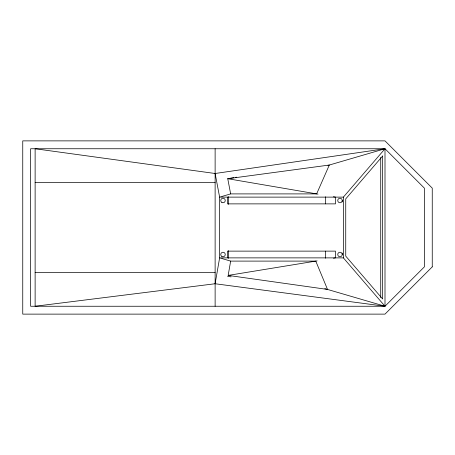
<?xml version="1.0" encoding="UTF-8"?>
<svg xmlns="http://www.w3.org/2000/svg" width="455" height="455" viewBox="0 0 455 455"><rect width="100%" height="100%" fill="white"/><g stroke="black" fill="none" stroke-linecap="round" stroke-linejoin="round"><path stroke-width="0.68" d="M215.124 283.749L219.623 257.877L219.623 197.123L215.124 173.497L35.126 148.751L35.126 306.249L215.124 283.749L384.998 306.249L424.373 266.875L424.373 188.125L384.998 148.751L30.627 148.751L30.627 306.249L384.998 306.249L384.998 148.751L215.124 173.497M228.16 275.411L230.651 261.102L315.759 261.102L327.526 289.437L228.16 275.411L317.118 260.88M324.796 288.641L384.998 306.249L343.377 257.877L343.377 197.123L384.998 148.751L327.964 165.432M230.651 193.898L227.756 178.718L329.323 165.034L316.623 193.898L230.651 193.898L219.623 197.123L343.377 197.123M233.898 177.66L227.591 178.69L318.017 194.137M235.298 177.433L236.697 177.2M333.458 258.207L335.5 257.877L335.5 251.126L227.5 251.126L227.5 257.877M35.126 182.5L215.124 182.5M343.377 257.877L219.623 257.877L230.651 261.102M35.126 272.5L215.124 272.5M227.591 276.31L231.094 276.879M333.401 196.765L335.5 197.123L335.5 203.874L227.5 203.874L227.5 197.123M380.721 157.413L380.721 297.587M342.251 200.501A2.252 2.252 0 0 1 338.873 202.447A2.252 2.252 0 0 1 338.873 198.551A2.252 2.252 0 0 1 342.251 200.501L342.251 201.923M342.251 253.077L342.251 254.499A2.252 2.252 0 0 1 338.873 256.449A2.252 2.252 0 0 1 338.873 252.553A2.252 2.252 0 0 1 342.251 254.499M325.376 196.782L325.376 203.84M325.376 251.16L325.376 258.218M228.626 196.651L228.626 204.363M228.626 250.637L228.626 258.349M215.124 148.751L215.124 306.249M382.638 155.997L345.737 198.88L345.737 256.119L382.638 299.003L382.638 155.997M432.25 266.875L384.998 314.126L22.75 314.126L22.75 140.874L384.998 140.874L432.25 188.125L432.25 266.875M221.875 202.447A2.252 2.252 0 0 0 225.248 200.501A2.252 2.252 0 0 0 221.875 198.551A2.252 2.252 0 0 0 221.875 202.447M221.875 256.449A2.252 2.252 0 0 0 225.248 254.499A2.252 2.252 0 0 0 221.875 252.553A2.252 2.252 0 0 0 221.875 256.449"/></g></svg>
